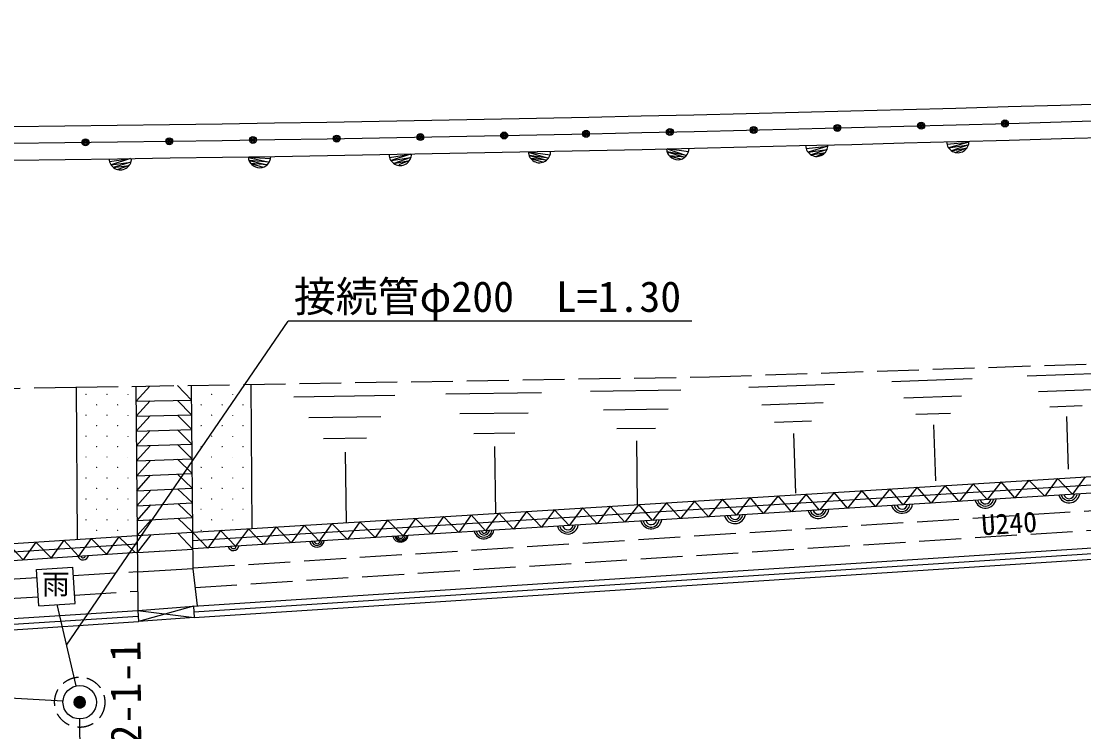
# Model space of a CAD drawing. Units: millimetres, scale not verified. Extents: x -100125 to 100125, y -69250 to 69250.
# Drawn here: x 14154 to 33188, y 35882 to 48613 of the extents above; entities that cross this region are included whole.
import ezdxf
from ezdxf.enums import TextEntityAlignment as Align

# ---------------------------------------------------------------- set-up
doc = ezdxf.new("R2010")
doc.units = ezdxf.units.MM
doc.header["$LTSCALE"] = 250
for name, pattern in [('DASHED1', [1.8, 1.2, -0.6]), ('DASHED3', [4, 3, -1]), ('LONG_CHAIN', [21, 18, -1, 1, -1])]:
    doc.linetypes.add(name, pattern=pattern)
for name, color, linetype in [('0-0_レイヤ15', 6, 'LONG_CHAIN'), ('1-0_排水', 3, 'Continuous'), ('1-1_計画', 3, 'Continuous'), ('1-2_現況白抜', 2, 'Continuous')]:
    doc.layers.add(name, color=color, linetype=linetype)
doc.styles.add('ＭＳ ゴシック', font='')
doc.styles.get('ＭＳ ゴシック').set_extended_font_data('MS Gothic')

msp = doc.modelspace()

# ---------------------------------------------------------------- linework, layer by layer
at = {"layer": '0-0_レイヤ15'}
for start, end in [(0, 180), (180, 0)]:
    msp.add_arc((15202.2, 36410.8), 100, start, end, dxfattribs=at)
at = {"layer": '1-0_排水', "color": 4}
for p in [(14963.7, 37431.5), (26165.2, 43240.3)]:
    msp.add_line(p, (18933.6, 43240.3), dxfattribs=at)
at = {"layer": '1-0_排水'}
for p, q in [((14793.5, 38160.1), (15133.9, 36702.9)), ((14902.7, 36428.5), (9777.9, 36731.4)), ((15387.7, 14711.6), (15204.8, 36110.8))]:
    msp.add_line(p, q, dxfattribs=at)
at = {"layer": '1-0_排水', "color": 4, "linetype": 'DASHED1'}
msp.add_circle((15202.2, 36410.8), 450, dxfattribs=at)
at = {"layer": '1-1_計画'}
for p, q in [((17240.8, 38131), (45687.9, 39976.7)), ((17253.7, 37931.4), (45708.6, 39777.7)), ((16243.7, 38054.6), (17240.8, 38131)), ((3819.7, 37252.5), (16243.7, 38054.6)), ((17253.7, 37931.4), (16256.6, 37855)), ((3851.4, 37054.2), (16256.6, 37855))]:
    msp.add_line(p, q, dxfattribs=at)
at = {"layer": '1-1_計画', "color": 2}
for p, q in [((17247.3, 38031.2), (45698.2, 39877.2)), ((17240.8, 38131), (16256.6, 37855)), ((17240.8, 38131), (17253.7, 37931.4)), ((3835.5, 37153.4), (16250.1, 37954.8)), ((16243.7, 38054.6), (17253.7, 37931.4)), ((16243.7, 38054.6), (16256.6, 37855))]:
    msp.add_line(p, q, dxfattribs=at)
at = {"layer": '1-1_計画', "linetype": 'LONG_CHAIN'}
for p, q in [((15216.2, 36509.7), (15103.3, 36396.7)), ((15187.9, 36509.7), (15103.3, 36425)), ((15238.5, 36503.7), (15109.3, 36374.5)), ((15257.2, 36494), (15118.9, 36355.8)), ((15272.9, 36481.5), (15131.5, 36340.1)), ((15131.5, 36481.5), (15131.5, 36481.5)), ((15285.4, 36465.7), (15147.2, 36327.5)), ((15295.1, 36447.1), (15165.9, 36317.9)), ((15301.1, 36424.8), (15188.1, 36311.9)), ((15301.1, 36396.5), (15216.5, 36311.9))]:
    msp.add_line(p, q, dxfattribs=at)
at = {"layer": '1-1_計画'}
for radius in [300, 100]:
    msp.add_circle((15202.2, 36410.8), radius, dxfattribs=at)
at = {"layer": '1-2_現況白抜'}
for p, q in [((27277.1, 46664.3), (27272.1, 46664.3)), ((27274.6, 46666.8), (27274.6, 46661.8)), ((28778, 46701.3), (28773, 46701.3)), ((28775.5, 46703.8), (28775.5, 46698.8)), ((30278.9, 46740.4), (30273.9, 46740.4)), ((30276.4, 46742.9), (30276.4, 46737.9)), ((31779.9, 46781.6), (31774.9, 46781.6)), ((31777.4, 46784.1), (31777.4, 46779.1)), ((15308, 46442.9), (15303, 46442.9)), ((15305.5, 46445.4), (15305.5, 46440.4)), ((16808, 46463.4), (16803, 46463.4)), ((16805.5, 46465.9), (16805.5, 46460.9)), ((18308, 46486.1), (18303, 46486.1)), ((18305.5, 46488.6), (18305.5, 46483.6)), ((19808, 46510.8), (19803, 46510.8)), ((19805.5, 46513.3), (19805.5, 46508.3)), ((21308, 46537.5), (21303, 46537.5)), ((21305.5, 46540), (21305.5, 46535)), ((22808, 46566.3), (22803, 46566.3)), ((22805.5, 46568.8), (22805.5, 46563.8)), ((24275.5, 46596.5), (24270.5, 46596.5)), ((24273, 46599), (24273, 46594)), ((25776.3, 46629.4), (25771.3, 46629.4)), ((25773.8, 46631.9), (25773.8, 46626.9)), ((32174.6, 42256.8), (33526.7, 42304.8)), ((15139, 42065.1), (15158.2, 39328.4)), ((16209, 42072.4), (16243.7, 38054.6)), ((16211.3, 41804.9), (16458.9, 42074.5)), ((17203.3, 41825.7), (16951, 42084.6)), ((17201, 42088.8), (17229.5, 38801.1)), ((18293.2, 39524.7), (18270.9, 42106.4)), ((27188.6, 42054.3), (28725.3, 42108.8)), ((29748.7, 42158.3), (31190.6, 42209.4)), ((15316.2, 41926.9), (15311.2, 41926.9)), ((15313.7, 41929.4), (15313.7, 41924.4)), ((15691.2, 41926.9), (15686.2, 41926.9)), ((15688.7, 41929.4), (15688.7, 41924.4)), ((16066.2, 41926.9), (16061.2, 41926.9)), ((16063.7, 41929.4), (16063.7, 41924.4)), ((17566.2, 41926.9), (17561.2, 41926.9)), ((17563.7, 41929.4), (17563.7, 41924.4)), ((17941.2, 41926.9), (17936.2, 41926.9)), ((17938.7, 41929.4), (17938.7, 41924.4)), ((19040.1, 41884.8), (20846.6, 41910.4)), ((21761.4, 41936.6), (23473.6, 41960.9)), ((24349.1, 41985.8), (25971.5, 42008.8)), ((29965.4, 41864.7), (30995.3, 41901.3)), ((32377.8, 41981.5), (33343.6, 42015.8)), ((15503.7, 41739.4), (15498.7, 41739.4)), ((15501.2, 41741.9), (15501.2, 41736.9)), ((15878.7, 41739.4), (15873.7, 41739.4)), ((15876.2, 41741.9), (15876.2, 41736.9)), ((16211.3, 41804.9), (17203.3, 41825.7)), ((16213.6, 41537.4), (16461.2, 41810.2)), ((17205.6, 41562.7), (16951.7, 41820.4)), ((17378.7, 41739.4), (17373.7, 41739.4)), ((17376.2, 41741.9), (17376.2, 41736.9)), ((17753.7, 41739.4), (17748.7, 41739.4)), ((17751.2, 41741.9), (17751.2, 41736.9)), ((18128.7, 41739.4), (18123.7, 41739.4)), ((18126.2, 41741.9), (18126.2, 41736.9)), ((27419.5, 41741.5), (28517.1, 41780.4)), ((32580.9, 41706.2), (33160.4, 41726.8)), ((15316.2, 41551.9), (15311.2, 41551.9)), ((15313.7, 41554.4), (15313.7, 41549.4)), ((15691.2, 41551.9), (15686.2, 41551.9)), ((15688.7, 41554.4), (15688.7, 41549.4)), ((16066.2, 41551.9), (16061.2, 41551.9)), ((16063.7, 41554.4), (16063.7, 41549.4)), ((16213.6, 41537.4), (17205.6, 41562.7)), ((16215.9, 41270), (16463.5, 41543.8)), ((17207.9, 41299.6), (16952.4, 41556.2)), ((17191.2, 41551.9), (17186.2, 41551.9)), ((17188.7, 41554.4), (17188.7, 41549.4)), ((17566.2, 41551.9), (17561.2, 41551.9)), ((17563.7, 41554.4), (17563.7, 41549.4)), ((17941.2, 41551.9), (17936.2, 41551.9)), ((17938.7, 41554.4), (17938.7, 41549.4)), ((19303.5, 41510.9), (20593.8, 41529.2)), ((22011.1, 41582.2), (23234.1, 41599.5)), ((24585.7, 41649.9), (25744.6, 41666.4)), ((30182.1, 41571.2), (30800, 41593.1)), ((32877.4, 41528.4), (32910.7, 40587.9)), ((15503.7, 41364.4), (15498.7, 41364.4)), ((15501.2, 41366.9), (15501.2, 41361.9)), ((15878.7, 41364.4), (15873.7, 41364.4)), ((15876.2, 41366.9), (15876.2, 41361.9)), ((17378.7, 41364.4), (17373.7, 41364.4)), ((17376.2, 41366.9), (17376.2, 41361.9)), ((17753.7, 41364.4), (17748.7, 41364.4)), ((17751.2, 41366.9), (17751.2, 41361.9)), ((18128.7, 41364.4), (18123.7, 41364.4)), ((18126.2, 41366.9), (18126.2, 41361.9)), ((24822.3, 41314.1), (25517.6, 41324)), ((27650.4, 41428.6), (28309, 41452)), ((30498.1, 41381.5), (30533.7, 40378.6)), ((15316.2, 41176.9), (15311.2, 41176.9)), ((15313.7, 41179.4), (15313.7, 41174.4)), ((15691.2, 41176.9), (15686.2, 41176.9)), ((15688.7, 41179.4), (15688.7, 41174.4)), ((16066.2, 41176.9), (16061.2, 41176.9)), ((16063.7, 41179.4), (16063.7, 41174.4)), ((16215.9, 41270), (17207.9, 41299.6)), ((16218.2, 41002.5), (16465.8, 41277.4)), ((17210.1, 41036.6), (16953.1, 41292)), ((17566.2, 41176.9), (17561.2, 41176.9)), ((17563.7, 41179.4), (17563.7, 41174.4)), ((17941.2, 41176.9), (17936.2, 41176.9)), ((17938.7, 41179.4), (17938.7, 41174.4)), ((19566.9, 41137), (20341.1, 41147.9)), ((22260.8, 41227.8), (22994.6, 41238.2)), ((27987.2, 41226.5), (28025.2, 40157.7)), ((15503.7, 40989.4), (15498.7, 40989.4)), ((15501.2, 40991.9), (15501.2, 40986.9)), ((15878.7, 40989.4), (15873.7, 40989.4)), ((15876.2, 40991.9), (15876.2, 40986.9)), ((16218.2, 41002.5), (17210.1, 41036.6)), ((16220.5, 40735), (16468.1, 41011.1)), ((17212.4, 40773.6), (16953.8, 41027.8)), ((17378.7, 40989.4), (17373.7, 40989.4)), ((17376.2, 40991.9), (17376.2, 40986.9)), ((17753.7, 40989.4), (17748.7, 40989.4)), ((17751.2, 40991.9), (17751.2, 40986.9)), ((18128.7, 40989.4), (18123.7, 40989.4)), ((18126.2, 40991.9), (18126.2, 40986.9)), ((22631.1, 40994.4), (22648, 39801.5)), ((25173.1, 41092.9), (25189.2, 39962.5)), ((15316.2, 40801.9), (15311.2, 40801.9)), ((15313.7, 40804.4), (15313.7, 40799.4)), ((15691.2, 40801.9), (15686.2, 40801.9)), ((15688.7, 40804.4), (15688.7, 40799.4)), ((16066.2, 40801.9), (16061.2, 40801.9)), ((16063.7, 40804.4), (16063.7, 40799.4)), ((16220.5, 40735), (17212.4, 40773.6)), ((16222.8, 40467.5), (16470.4, 40744.7)), ((17214.7, 40510.5), (16954.5, 40763.5)), ((17191.2, 40801.9), (17186.2, 40801.9)), ((17188.7, 40804.4), (17188.7, 40799.4)), ((17566.2, 40801.9), (17561.2, 40801.9)), ((17563.7, 40804.4), (17563.7, 40799.4)), ((17941.2, 40801.9), (17936.2, 40801.9)), ((17938.7, 40804.4), (17938.7, 40799.4)), ((19957.6, 40890.7), (19975.4, 39632.1)), ((15503.7, 40614.4), (15498.7, 40614.4)), ((15501.2, 40616.9), (15501.2, 40611.9)), ((15878.7, 40614.4), (15873.7, 40614.4)), ((15876.2, 40616.9), (15876.2, 40611.9)), ((17223.8, 39458.4), (36997.8, 40685.8)), ((17378.7, 40614.4), (17373.7, 40614.4)), ((17376.2, 40616.9), (17376.2, 40611.9)), ((17753.7, 40614.4), (17748.7, 40614.4)), ((17751.2, 40616.9), (17751.2, 40611.9)), ((18128.7, 40614.4), (18123.7, 40614.4)), ((18126.2, 40616.9), (18126.2, 40611.9)), ((15316.2, 40426.9), (15311.2, 40426.9)), ((15313.7, 40429.4), (15313.7, 40424.4)), ((15691.2, 40426.9), (15686.2, 40426.9)), ((15688.7, 40429.4), (15688.7, 40424.4)), ((16066.2, 40426.9), (16061.2, 40426.9)), ((16063.7, 40429.4), (16063.7, 40424.4)), ((16222.8, 40467.5), (17214.7, 40510.5)), ((16225.1, 40200.1), (16472.7, 40478.4)), ((17217, 40247.5), (16955.2, 40499.3)), ((17225.1, 39308.2), (37007.1, 40536.1)), ((37016.4, 40386.4), (17226.4, 39157.9)), ((17566.2, 40426.9), (17561.2, 40426.9)), ((17563.7, 40429.4), (17563.7, 40424.4)), ((17941.2, 40426.9), (17936.2, 40426.9)), ((17938.7, 40429.4), (17938.7, 40424.4)), ((15503.7, 40239.4), (15498.7, 40239.4)), ((15501.2, 40241.9), (15501.2, 40236.9)), ((15878.7, 40239.4), (15873.7, 40239.4)), ((15876.2, 40241.9), (15876.2, 40236.9)), ((16225.1, 40200.1), (17217, 40247.5)), ((16227.5, 39932.6), (16475, 40212)), ((16253.7, 40239.4), (16248.7, 40239.4)), ((16251.2, 40241.9), (16251.2, 40236.9)), ((17219.2, 39984.4), (16955.9, 40235)), ((17003.7, 40239.4), (16998.7, 40239.4)), ((17001.2, 40241.9), (17001.2, 40236.9)), ((17378.7, 40239.4), (17373.7, 40239.4)), ((17376.2, 40241.9), (17376.2, 40236.9)), ((17753.7, 40239.4), (17748.7, 40239.4)), ((17751.2, 40241.9), (17751.2, 40236.9)), ((18128.7, 40239.4), (18123.7, 40239.4)), ((18126.2, 40241.9), (18126.2, 40236.9)), ((15316.2, 40051.9), (15311.2, 40051.9)), ((15313.7, 40054.4), (15313.7, 40049.4)), ((15691.2, 40051.9), (15686.2, 40051.9)), ((15688.7, 40054.4), (15688.7, 40049.4)), ((16066.2, 40051.9), (16061.2, 40051.9)), ((16063.7, 40054.4), (16063.7, 40049.4)), ((16227.5, 39932.6), (17219.2, 39984.4)), ((17566.2, 40051.9), (17561.2, 40051.9)), ((17563.7, 40054.4), (17563.7, 40049.4)), ((17941.2, 40051.9), (17936.2, 40051.9)), ((17938.7, 40054.4), (17938.7, 40049.4)), ((15503.7, 39864.4), (15498.7, 39864.4)), ((15501.2, 39866.9), (15501.2, 39861.9)), ((15878.7, 39864.4), (15873.7, 39864.4)), ((15876.2, 39866.9), (15876.2, 39861.9)), ((16229.8, 39665.1), (16477.3, 39945.6)), ((17221.5, 39721.4), (16956.6, 39970.7)), ((17378.7, 39864.4), (17373.7, 39864.4)), ((17376.2, 39866.9), (17376.2, 39861.9)), ((17753.7, 39864.4), (17748.7, 39864.4)), ((17751.2, 39866.9), (17751.2, 39861.9)), ((18128.7, 39864.4), (18123.7, 39864.4)), ((18126.2, 39866.9), (18126.2, 39861.9)), ((15316.2, 39676.9), (15311.2, 39676.9)), ((15313.7, 39679.4), (15313.7, 39674.4)), ((15691.2, 39676.9), (15686.2, 39676.9)), ((15688.7, 39679.4), (15688.7, 39674.4)), ((16066.2, 39676.9), (16061.2, 39676.9)), ((16063.7, 39679.4), (16063.7, 39674.4)), ((16229.8, 39665.1), (17221.5, 39721.4)), ((16232.1, 39397.6), (16479.6, 39679.3)), ((17223.8, 39458.4), (16957.2, 39706.4)), ((17566.2, 39676.9), (17561.2, 39676.9)), ((17563.7, 39679.4), (17563.7, 39674.4)), ((17941.2, 39676.9), (17936.2, 39676.9)), ((17938.7, 39679.4), (17938.7, 39674.4)), ((15503.7, 39489.4), (15498.7, 39489.4)), ((15501.2, 39491.9), (15501.2, 39486.9)), ((15878.7, 39489.4), (15873.7, 39489.4)), ((15876.2, 39491.9), (15876.2, 39486.9)), ((16232.1, 39397.6), (17223.8, 39458.4)), ((16234.7, 39096), (16482, 39412.9)), ((17226.4, 39152.6), (16957.9, 39442.1)), ((17378.7, 39489.4), (17373.7, 39489.4)), ((17376.2, 39491.9), (17376.2, 39486.9)), ((17753.7, 39489.4), (17748.7, 39489.4)), ((17751.2, 39491.9), (17751.2, 39486.9)), ((1023.6, 38416.8), (16232.1, 39397.6)), ((1033.2, 38267.1), (16233.4, 39247.4)), ((16196.3, 39094.7), (15905.4, 39376.6)), ((1042.9, 38117.4), (16234.7, 39097.2)), ((16234.7, 39096), (17226.4, 39152.6)), ((16253.7, 39114.4), (16248.7, 39114.4)), ((16251.2, 39116.9), (16251.2, 39111.9)), ((16628.7, 39114.4), (16623.7, 39114.4)), ((16626.2, 39116.9), (16626.2, 39111.9)), ((14427.6, 38788), (15076.3, 38829.6)), ((15117.8, 38180.9), (15076.3, 38829.6)), ((14469.1, 38139.4), (14427.6, 38788)), ((17229.5, 38801.1), (16235.3, 38740.1)), ((17229.5, 38801.1), (17308.7, 38135.4)), ((14469.1, 38139.4), (15117.8, 38180.9))]:
    msp.add_line(p, q, dxfattribs=at)
at = {"layer": '1-2_現況白抜', "linetype": 'DASHED3'}
for p, q in [((17227.6, 38816.5), (45512.4, 40621.9)), ((17269, 38468.4), (45534.6, 40272.6)), ((14438.3, 38640.9), (-7128.9, 37422.7)), ((15085.9, 38679.8), (16228, 38752.7)), ((14458.1, 38291.4), (-7134.1, 37071.9)), ((15108.2, 38330.5), (16250.3, 38403.4))]:
    msp.add_line(p, q, dxfattribs=at)
at = {"layer": '1-2_現況白抜'}
for points in [[(30737.3, 46409.1), (31132.1, 46449.5), (30767.4, 46343.2), (31122.9, 46397.4), (30816.1, 46294.2), (31097.8, 46345.6), (30899.1, 46260.2)], [(23628.9, 46215.5), (23237, 46265.5), (23598.9, 46158), (23250.8, 46206.8), (23567.2, 46124.6), (23282.8, 46151.5), (23510.2, 46091)], [(26106.8, 46271.3), (25725.9, 46328.2), (26073.5, 46209), (25724.7, 46270.9), (26042.9, 46177.9), (25764.4, 46201.2), (25983.8, 46144.4)], [(28214.6, 46332.7), (28605.1, 46374.3), (28249.1, 46267.2), (28591.7, 46318), (28306.1, 46218.2), (28559.3, 46263.4), (28400.2, 46191.7)], [(15735.5, 46099), (16113.7, 46153.7), (15762.7, 46039.2), (16119.7, 46091.2), (15803.7, 45994.6), (16088.1, 46029.7), (15883.6, 45955.8)], [(18620.6, 46147.9), (18223.6, 46173), (18599.4, 46091), (18235.2, 46119.7), (18561.4, 46042.1), (18266.9, 46063.3), (18486.9, 45997.9)], [(20751.4, 46173), (21127.1, 46234.2), (20778.6, 46115.5), (21135.7, 46173.4), (20826.9, 46066.3), (21109.8, 46117.8), (20919.2, 46040.8)], [(33215.6, 40451), (32989.6, 40136.4), (32716.4, 40420), (32490.5, 40105.4), (32205.8, 40388.3), (31955.8, 40072.2), (31705.8, 40357.3), (31455.8, 40041.2), (31205.8, 40326.3), (30955.8, 40010.2), (30705.8, 40295.2), (30455.8, 39979.1), (30205.8, 40264.2), (29955.8, 39948.1), (29716.7, 40233.8), (29458, 39917.2), (29215.6, 40202.7), (28957, 39886.1), (28714.6, 40171.6), (28456, 39855), (28213.6, 40140.5), (27954.9, 39823.9), (27712.6, 40109.4), (27453.9, 39792.8)], [(27453.9, 39792.8), (27215, 40078.5), (26965, 39762.4), (26715, 40047.5), (26465, 39731.4), (26215, 40016.5), (25965, 39700.4), (25715, 39985.4), (25465, 39669.3), (25215, 39954.4), (24965, 39638.3), (24704.7, 39922.7), (24469.8, 39607.6), (24205.7, 39891.7), (23970.7, 39576.6), (23706.6, 39860.8), (23471.6, 39545.6), (23207.5, 39829.8), (22972.6, 39514.6), (22708.4, 39798.8), (22473.5, 39483.6), (22215.9, 39768.2), (21994, 39453.9), (21716.6, 39737.2), (21494.7, 39422.9), (21217.3, 39706.2), (20995.5, 39391.9), (20718, 39675.3), (20496.2, 39360.9), (20218.7, 39644.3), (19996.9, 39329.9), (19720, 39613.3), (19490.4, 39298.5), (19220.9, 39582.3), (18991.4, 39267.5), (18721.9, 39551.4), (18492.3, 39236.5), (18222.8, 39520.4), (17993.3, 39205.5), (17723.8, 39489.4)], [(17723.8, 39489.4), (17494.2, 39174.6), (17223.8, 39458.4)], [(15905.4, 39376.6), (15678.6, 39061.3), (15406.4, 39344.4), (15179.6, 39029.1), (14915.4, 39312.7), (14688, 38997.4), (14416.5, 39280.5), (14189, 38965.2), (13917.5, 39248.4)]]:
    msp.add_lwpolyline(points, dxfattribs=at)
at = {"layer": '1-2_現況白抜', "linetype": 'DASHED3'}
msp.add_lwpolyline([(-49440.6, 41669.3), (-33812.6, 41798.6), (6386.8, 41916), (15138.1, 42054.7), (26486.3, 42242.2), (46570.3, 42923.5)], dxfattribs=at)
at = {"layer": '1-2_現況白抜'}
for centre, radius in [((31777.4, 46781.6), 62.5), ((31777.4, 46781.6), 42.5), ((24273, 46596.5), 62.5), ((24273, 46596.5), 42.5), ((25773.8, 46629.4), 62.5), ((25773.8, 46629.4), 42.5), ((25773.8, 46629.4), 22.5), ((27274.6, 46664.3), 62.5), ((27274.6, 46664.3), 42.5), ((27274.6, 46664.3), 22.5), ((28775.5, 46701.3), 62.5), ((28775.5, 46701.3), 42.5), ((28775.5, 46701.3), 22.5), ((30276.4, 46740.4), 62.5), ((30276.4, 46740.4), 42.5), ((30276.4, 46740.4), 22.5), ((31777.4, 46781.6), 22.5), ((15305.5, 46442.9), 62.5), ((15305.5, 46442.9), 42.5), ((15305.5, 46442.9), 22.5), ((16805.5, 46463.4), 62.5), ((16805.5, 46463.4), 42.5), ((16805.5, 46463.4), 22.5), ((18305.5, 46486.1), 62.5), ((18305.5, 46486.1), 42.5), ((18305.5, 46486.1), 22.5), ((19805.5, 46510.8), 62.5), ((19805.5, 46510.8), 42.5), ((19805.5, 46510.8), 22.5), ((21305.5, 46537.5), 62.5), ((21305.5, 46537.5), 42.5), ((21305.5, 46537.5), 22.5), ((22805.5, 46566.3), 62.5), ((22805.5, 46566.3), 42.5), ((22805.5, 46566.3), 22.5), ((24273, 46596.5), 22.5)]:
    msp.add_circle(centre, radius, dxfattribs=at)
for centre, radius, start, end in [((1072.5, 1139400.6), 1092750.4, 270.28362, 273.43504), ((1072.6, 1139396.5), 1093046.2, 270.28361, 273.43504), ((1072.6, 1139395.4), 1093345.2, 270.28361, 273.43504), ((30931.8, 46458), 200.5, 181.56241, 1.56743), ((23438.3, 46278.5), 200.8, 181.02267, 1.3213), ((25915.7, 46333.5), 201, 181.58009, 1.02346), ((28405.7, 46391.7), 200.1, 181.35767, 1.50795), ((15928.8, 46150.7), 200, 180.63968, 0.91724), ((18423.9, 46188.6), 200.9, 181.0943, 0.72426), ((20943.5, 46228.9), 200, 180.48319, 1.6), ((31428.7, 40081.8), 192.2, 196.23261, 350.87126), ((31426.6, 40072.9), 146.6, 197.22914, 348.15941), ((31430, 40060.7), 96.1, 196.23087, 350.87224), ((32925.8, 40174.7), 192.2, 196.23261, 350.87126), ((32924.4, 40170.8), 147.8, 198.92654, 346.46201), ((32927.1, 40153.7), 96.1, 196.23249, 350.87214), ((28434.4, 39895.9), 192.2, 196.23261, 350.87126), ((28428.6, 39886.8), 144.9, 197.73599, 349.0774), ((28435.8, 39874.9), 96.1, 196.23261, 350.87203), ((29931.6, 39988.9), 192.2, 196.23174, 350.87137), ((29930.6, 39972.2), 142.5, 193.29508, 353.51736), ((29932.9, 39967.8), 96.1, 196.23261, 350.8705), ((25440.2, 39710.1), 192.2, 196.23261, 350.87126), ((25437.8, 39693.9), 144.9, 195.23284, 352.84254), ((25441.5, 39689), 96.1, 196.23087, 350.87224), ((26937.3, 39803), 192.2, 196.23261, 350.87126), ((26939, 39793.1), 143.2, 197.82977, 349.06549), ((26938.6, 39781.9), 96.1, 196.23249, 350.87214), ((22444.2, 39520.8), 180.9, 195.99561, 351.14117), ((22444, 39512.1), 143.2, 195.70085, 350.97333), ((22447.3, 39503.2), 96.1, 196.23261, 350.8705), ((22448.8, 39493.8), 52.7, 196.24389, 351.0221), ((23943.1, 39617.1), 192.2, 196.23168, 350.87143), ((23938.2, 39603.6), 144.2, 196.59222, 350.22016), ((23944.4, 39596.1), 96.1, 196.23261, 350.8705), ((19449.5, 39322.6), 133, 195.52751, 351.50613), ((19453, 39317.3), 96.1, 196.23075, 350.87236), ((19454.9, 39303.5), 52.3, 193.4384, 354.61937), ((20947.9, 39419.5), 141.6, 196.83636, 350.79213), ((20953.8, 39413.5), 113.8, 196.79605, 350.46109), ((20950, 39407.4), 85, 196.80539, 349.92722), ((20949, 39404.5), 56.2, 197.99909, 347.26468), ((15262, 39055.6), 96.1, 196.36957, 351.01059), ((15262.8, 39040), 41.7, 192.02105, 354.84538), ((17955.9, 39224.4), 96.1, 196.23273, 350.87038), ((17955.5, 39215.8), 52.5, 196.91017, 350.13153)]:
    msp.add_arc(centre, radius, start, end, dxfattribs=at)

# ---------------------------------------------------------------- texts
at = {"layer": '1-0_排水', "color": 7, "style": 'ＭＳ ゴシック'}
msp.add_text('接続管φ200\u3000L=1.30', height=549.9, dxfattribs=at).set_placement((19040.2, 43240.3), align=Align.BOTTOM_LEFT)
msp.add_text('No2-1-1', height=549.9, rotation=90.49, dxfattribs=at).set_placement((16476.3, 34894.6), align=Align.BOTTOM_LEFT)
at = {"layer": '1-2_現況白抜', "color": 7, "style": 'ＭＳ ゴシック'}
msp.add_text('U240', height=366.6, rotation=3.65, dxfattribs=at).set_placement((31373.9, 39292.2), align=Align.BOTTOM_LEFT)
msp.add_text('雨', height=366.6, dxfattribs=at).set_placement((14522.7, 38234.5), align=Align.BOTTOM_LEFT)

doc.saveas('drawing.dxf')
